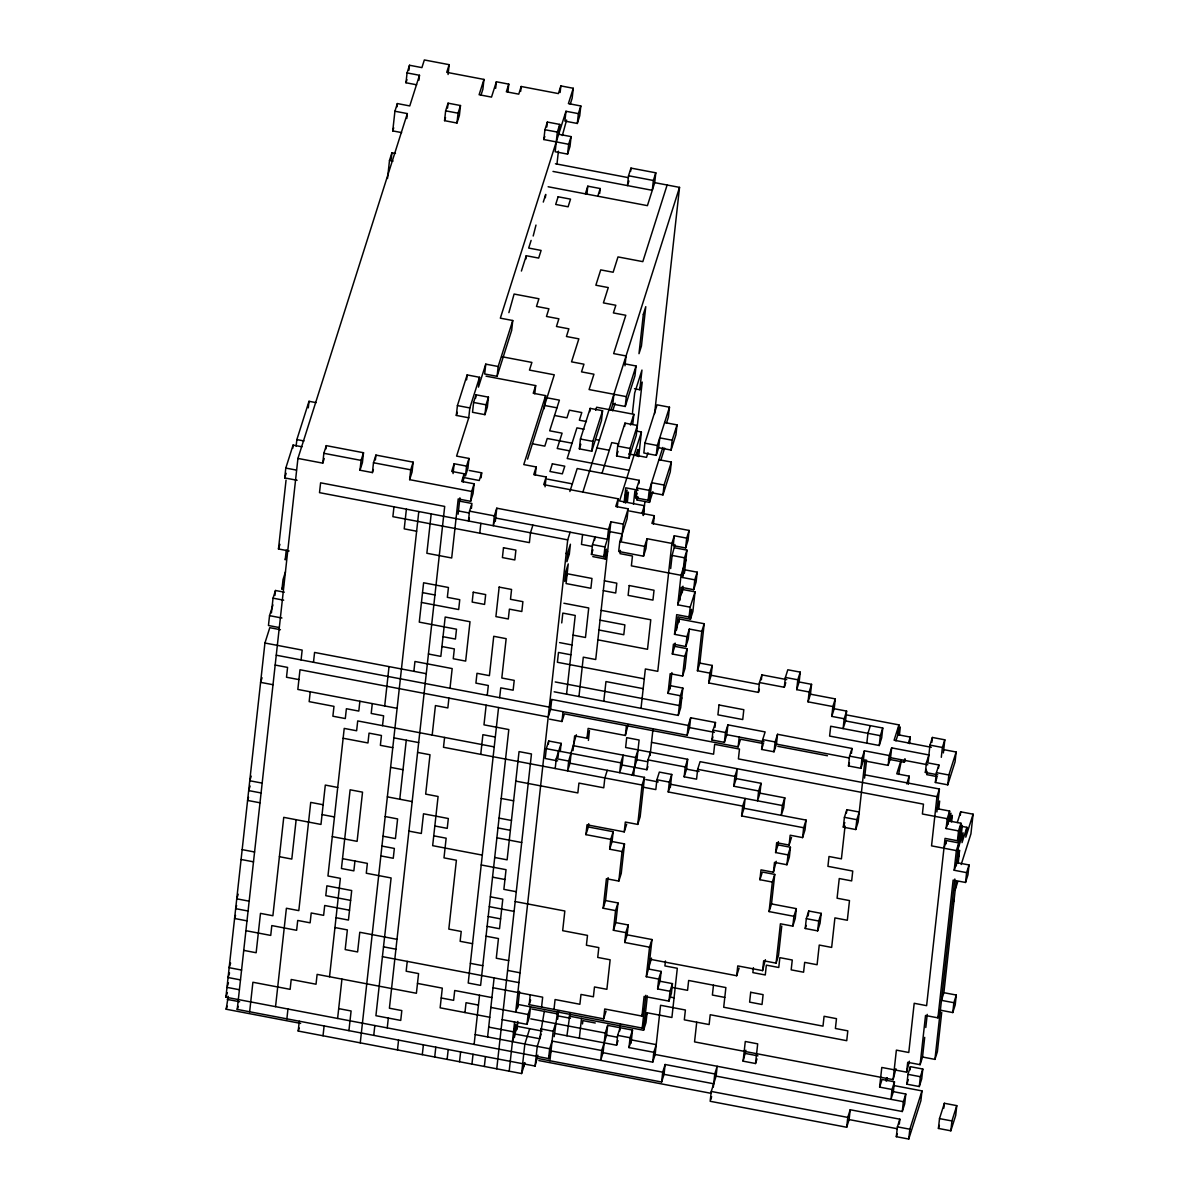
<?xml version="1.0" encoding="UTF-8"?>
<svg xmlns="http://www.w3.org/2000/svg" width="1199" height="1199" viewBox="0 0 1199 1199"><rect width="100%" height="100%" fill="white"/><g stroke="black" fill="none" stroke-linecap="round" stroke-linejoin="round"><path stroke-width="1.5" d="M899.31 1124.107L899.85 1119.192L850.196 1109.749L849.117 1119.581L846.689 1127.255L710.168 1101.282L711.262 1091.45L716.118 1076.117L717.197 1066.286L714.769 1073.944L665.13 1064.502L662.702 1072.161L551.015 1050.924L548.572 1058.582L225.907 997.208L264.934 643.009L269.79 627.677L280.431 629.7M300.634 1023.391L226.176 1009.228L228.23 996.324M272.937 604.94L269.535 615.657L268.456 625.503L279.082 627.527M297.112 480.274L284.703 477.921L285.797 468.075L293.081 445.084L301.953 446.777M271.424 612.914L273.042 598.166L275.485 590.493L284.343 592.186M289.109 550.985L278.468 548.962L286.051 480.095M274.931 595.423L275.485 590.493M292.721 448.366L293.081 445.084M296.138 446.163L296.857 439.598L309.012 401.29L316.116 402.639M286.291 550.011L285.197 559.843L286.171 556.786M537.871 1055.12L535.084 1066.061L237.237 1009.408L297.937 458.423L407.33 113.59L394.921 111.237L392.747 130.901L401.62 132.594M308.293 407.84L309.012 401.29M249.647 1011.776L252.899 982.251L290.128 989.34L291.207 979.493L316.026 984.214L317.121 974.382L416.398 993.267L418.571 973.588L406.161 971.22L407.24 961.388M301.084 659.93L302.163 650.083L264.934 643.009M297.937 458.423L322.756 463.144L323.85 453.297L326.278 445.638L363.507 452.727L362.428 462.559L360 470.218L372.409 472.586L373.369 469.513M325.918 448.921L326.278 445.638M275.545 1006.65L286.396 908.257L298.806 910.626L310.721 802.401L323.13 804.754M296.153 819.711L291.807 859.069L279.397 856.7M310.241 691.808L309.162 701.64L333.981 706.361L332.887 716.208L345.297 718.561L346.391 708.729L358.801 711.082L359.88 701.25M313.494 662.283L314.573 652.451L426.274 673.688M286.876 1018.85L287.955 1009.018M387.517 178.471L389.495 160.426L391.923 152.768L395.475 153.442M391.204 159.317L391.923 152.768M396.989 106.846L397.349 103.564L409.758 105.932L419.485 75.282L407.075 72.914L405.981 82.761L416.623 84.784M524.997 1062.809L521.595 1073.54L298.206 1031.05L299.285 1021.218M360 470.218L361.079 460.386L363.507 452.727M408.964 70.171L409.503 65.256L421.913 67.609L424.341 59.95L449.16 64.671L448.081 74.503M406.791 118.506L407.33 113.59M372.409 472.586L373.488 462.739L375.916 455.08L413.145 462.155L412.066 472.001L409.638 479.66L471.687 491.47L474.115 483.797L461.705 481.443L464.133 473.785L451.723 471.417L454.151 463.758L466.561 466.111L469.004 458.453L456.594 456.1L468.749 417.777L469.828 407.945L479.555 377.295L467.145 374.927L457.418 405.577L456.324 415.424L468.749 417.777M375.377 459.996L375.916 455.08M418.946 80.198L419.485 75.282M323.026 1035.771L324.105 1025.939M329.53 976.735L340.366 878.342L327.956 875.989L344.218 728.407L356.628 730.761L357.707 720.929L494.228 746.887M337.608 1018.461L341.94 979.103M354.949 861.032L353.855 870.864L341.445 868.511L350.123 789.796L362.533 792.149L357.107 841.353L332.288 836.632M372.29 703.603L371.21 713.45L383.62 715.803L382.526 725.65M393.976 506.817L392.882 516.664L529.403 542.622L530.483 532.791L532.911 525.117M444.559 120.664L445.638 110.833L448.066 103.174L460.491 105.527L459.397 115.374L456.969 123.032L444.559 120.664L445.533 117.607M447.527 108.09L448.066 103.174M348.924 1030.66L351.097 1010.982L338.688 1008.614M384.699 705.971L389.031 666.614M406.386 509.185L404.213 528.864L416.623 531.217M409.638 479.66L410.717 469.828L413.145 462.155M456.969 123.032L458.048 113.186L460.491 105.527M360.255 1042.86L418.796 511.538M373.743 1035.381L374.837 1025.535M399.762 799.238L406.266 740.203M413.865 671.335L414.944 661.488L452.173 668.577L450 688.256M431.205 513.906L426.859 553.264L451.693 557.985L458.198 498.949L470.608 501.302L473.035 493.643L474.115 483.797M449.16 64.671L446.732 72.33L483.961 79.419L482.882 89.251L480.934 95.38M387.247 1027.903L388.326 1018.056M453.072 473.59L454.151 463.758M495.652 88.336L496.371 81.772L508.781 84.14L507.881 92.338M466.591 379.843L467.145 374.927M397.483 1049.934L398.563 1040.103M432.18 735.092L435.432 705.567L447.841 707.935L448.921 698.088M458.093 514.236L459.906 497.84M463.234 481.983L464.133 473.785M466.561 466.111L465.482 475.958L467.91 468.299L469.004 458.453M473.605 402.459L472.526 412.291L484.936 414.659L487.364 406.986L488.443 397.154L476.033 394.786L473.605 402.459L486.015 404.812L488.443 397.154M475.673 398.068L476.033 394.786M479.555 377.295L478.461 387.127L485.76 364.136L498.17 366.504L512.752 320.523L500.343 318.155L565.973 111.267L578.383 113.62L580.811 105.962L568.401 103.594L573.272 88.276L560.862 85.908L558.419 93.582L521.19 86.493L518.762 94.151L506.353 91.798L508.781 84.14M444.589 737.445L443.495 747.277L642.064 785.045L644.492 777.387L570.035 763.223L567.607 770.882L568.686 761.05L576.344 734.777M459.532 501.122L471.941 503.475L469.513 511.149L468.434 520.98L469.409 517.923M470.608 501.302L471.687 491.47M485.76 364.136L484.681 373.983L497.09 376.336L511.673 330.354L512.752 320.523M471.402 508.406L471.762 505.124M484.936 414.659L486.015 404.812M520.651 91.409L521.19 86.493M481.129 477.757L481.668 472.826L469.259 470.473M422.303 1054.655L423.397 1044.824M479.765 533.18L480.844 523.349M497.09 376.336L498.17 366.504M508.886 312.639L514.101 294.04L538.921 298.761L536.493 306.419L548.902 308.787L546.474 316.446L558.884 318.799L556.456 326.473L568.866 328.826L566.438 336.499L578.847 338.852L571.548 361.843L583.958 364.196L581.53 371.87L593.94 374.223L589.084 389.555L626.313 396.629L636.04 365.98L623.63 363.627M434.712 1057.023L435.807 1047.177M608.463 529.448L496.776 508.196L494.333 515.87L493.254 525.702L495.682 518.043L607.383 539.28L608.463 529.448L610.891 521.79L623.3 524.143L628.171 508.811L615.761 506.458L618.189 498.799L543.717 484.636L546.159 476.962L533.75 474.609L536.178 466.951L523.768 464.583L545.635 395.625L533.225 393.257L535.668 385.598L486.015 376.156M495.322 521.325L496.776 508.196M525.896 258.999L526.256 255.717L538.666 258.085L541.109 250.426L528.684 248.058L531.127 240.4M533.195 236.008L535.983 225.067M571.099 136.611L568.656 144.27L543.836 139.549L544.931 129.717L547.358 122.058L559.768 124.411L558.689 134.258L571.099 136.611L570.005 146.458L567.577 154.116L555.167 151.748L557.34 132.07L559.768 124.411M546.819 126.974L547.358 122.058M447.122 1059.376L448.216 1049.545M480.739 754.366L482.897 734.687L495.307 737.04M486.15 705.177L483.976 724.84L508.811 729.562L480.619 985.383L468.209 983.03L498.559 707.53M487.229 695.33L488.323 685.498L475.913 683.13L476.992 673.298L489.402 675.651L493.733 636.294L506.158 638.662L501.811 678.02L514.221 680.373L513.142 690.204L500.732 687.851L499.653 697.683M545.35 197.7L545.71 194.418L543.282 202.076M560.128 92.473L560.862 85.908M556.95 164.308L558.404 151.194M459.532 1061.744L460.626 1051.898M464.957 1012.541L466.036 1002.709L478.446 1005.062M534.754 393.797L535.668 385.598M565.973 111.267L564.894 121.099L577.304 123.467L579.731 115.793L580.811 105.962M566.602 120.005L562.346 135.532M573.272 88.276L572.178 98.108L570.244 104.238M567.577 154.116L568.656 144.27M535.279 475.149L536.178 466.951M471.941 1064.098L473.035 1054.266M474.115 1044.419L479.54 995.23M544.196 408.739L545.635 395.625M577.304 123.467L578.383 113.62M545.065 486.809L546.159 476.962M484.351 1066.466L485.445 1056.619M487.603 1036.94L494.108 977.904M586.896 194.373L587.795 186.175L600.204 188.543L599.665 193.459M496.761 1068.819L531.457 753.961L519.047 751.608L507.117 859.833L494.707 857.48M509.185 1071.187L514.596 1021.983M570.139 532.206L567.712 539.865L515.69 1012.151L518.118 1004.477L642.214 1028.083L647.085 1012.765L671.905 1017.486L677.315 968.282L664.905 965.929L665.445 961.013M514.506 1037.285L515.945 1024.156L513.517 1031.829L488.697 1027.108M517.758 1007.76L519.557 991.363M560.233 751.563L561.132 743.365L548.722 740.997L546.294 748.671L545.215 758.502L557.625 760.87M397.109 708.324L297.832 689.44L299.99 669.761L548.198 716.972L550.641 709.313L551.72 699.467L688.226 725.44L690.669 717.766L715.488 722.487L714.949 727.403M579.357 448.861L580.436 439.029L590.163 408.364L602.572 410.732L601.478 420.564L591.766 451.229L579.357 448.861L580.811 444.259M516.934 1029.611L517.833 1021.413M548.363 744.279L548.722 740.997M561.731 622.925L562.826 613.094L575.235 615.447L566.557 694.161M569.33 554.058L570.409 544.226L567.981 551.885L566.902 561.717L569.33 554.058L565.778 553.383M589.803 411.647L590.163 408.364M521.595 1073.54L524.847 1044.029L529.703 1028.697M527.005 1024.351L528.1 1014.504L530.528 1006.845L529.433 1016.677L527.005 1024.351L502.186 1019.63M606.065 1011.162L603.637 1018.835L529.179 1004.672L530.258 994.825M555.197 768.529L556.276 758.682L561.132 743.365M524.023 1065.881L524.383 1062.599M557.985 757.588L558.704 751.024M549.547 719.145L561.956 721.513L563.05 711.666M582.564 534.559L581.47 544.406L592.111 546.429M591.766 451.229L592.846 441.382L602.572 410.732M627.467 185.59L628.546 175.758L630.974 168.1L655.793 172.806L654.714 182.653L647.415 205.643L548.138 186.759M630.614 171.367L630.974 168.1M535.084 1066.061L537.257 1046.382L541.139 1034.123M541.588 1007.025L542.667 997.193L493.029 987.751M592.801 556.606L605.21 558.959L606.289 549.127L603.861 556.786L591.452 554.433L592.531 544.586L594.974 536.927L594.599 540.209M544.286 1011.386L539.685 1038.724L514.866 1034.003M570.035 763.223L571.114 753.392M573.002 750.649L574.636 735.886L587.045 738.239L589.473 730.581L588.394 740.427M578.967 696.529L583.299 657.172L595.723 659.525L610.891 521.79M610.876 410.238L612.824 404.108L613.903 394.276M548.572 1058.582L549.667 1048.75L552.095 1041.077L601.733 1050.519L606.589 1035.202L607.683 1025.355L632.502 1030.076L631.049 1043.205M553.998 1009.393L555.077 999.546L579.896 1004.267L580.99 994.436L593.4 996.789L594.479 986.957L606.889 989.31L610.141 959.799L597.731 957.431L598.811 947.6L586.401 945.232L587.495 935.4L562.676 930.679L564.834 911L515.195 901.558M603.861 556.786L604.94 546.954L609.811 531.622L622.221 533.975M624.979 365.8L626.058 355.953L613.648 353.6L625.803 315.277L613.393 312.924L615.821 305.265L603.412 302.897L608.268 287.565L595.858 285.212L600.729 269.88L613.139 272.248L617.995 256.916L642.814 261.637L667.124 185.006M549.921 1060.755L553.174 1031.245L555.602 1023.586M616.586 455.95L617.665 446.103L624.964 423.112L637.373 425.48L630.074 448.471L628.995 458.303L616.586 455.95L618.04 451.349M554.163 1036.7L557.67 1010.682M587.045 738.239L588.124 728.407L625.353 735.482L628.156 724.541M557.67 1019.195L558.584 1010.997M612.824 404.108L625.234 406.476L626.313 396.629M624.604 426.394L624.964 423.112M617.275 506.997L618.189 498.799M655.793 172.806L653.365 180.479L652.286 190.311L552.994 171.427M636.04 365.98L634.945 375.827L625.234 406.476M585.921 834.639L588.349 826.98L613.169 831.701L610.741 839.36L585.921 834.639L587 824.807L624.229 831.881L626.672 824.223M632.487 412.726L634.661 393.047L641.96 370.056L639.786 389.735L634.466 388.716M588.349 826.98L588.709 823.698M628.171 508.811L627.077 518.657L619.793 541.648L618.699 551.48L643.518 556.201L645.961 548.543L647.04 538.696L671.86 543.417L674.288 535.758L686.697 538.126L689.125 530.453L651.896 523.378L654.339 515.72L629.505 510.999M624.109 502.576L625.743 487.813L638.153 490.181M632.772 424.161L633.866 414.314L596.622 407.24L595.663 410.298M566.932 1035.786L570.08 1013.035M603.786 701.25L605.96 681.572L643.189 688.646M620.408 550.386L620.048 553.653L632.458 556.021L631.378 565.853L681.017 575.295L685.873 559.978M621.502 540.539L623.3 524.143M625.638 503.115L627.092 490.001L624.649 497.66M627.347 502.006L628.441 492.175L625.998 499.833M637.179 456.07L637.898 449.505L635.95 455.635M633.462 504.165L634.9 491.035M638.692 456.609L641.405 432L636.084 430.996M658.94 459.712L671.35 462.08L670.271 471.911L662.972 494.902L650.562 492.534L648.134 500.208L635.725 497.84L636.804 488.008L639.232 480.334L577.184 468.539L569.885 491.53M652.885 491.65L649.483 502.381L637.074 500.013L637.433 496.746M638.872 483.617L639.232 480.334M579.342 1038.139L581.515 1018.461M666.449 423.172L668.398 417.042L669.477 407.21L657.067 404.842L644.912 443.165L643.833 452.997L656.243 455.365L658.671 447.692L659.765 437.86L672.174 440.213L677.03 424.896L664.621 422.528M582.504 1023.916L582.864 1020.634L595.274 1023.002M643.264 515.525L644.358 505.693L619.538 500.972L641.405 432M643.398 515.345L644.837 502.231M654.594 413.67L679.533 187.374L654.714 182.653M603.157 908.243L605.585 900.569L617.995 902.937L615.567 910.596L603.157 908.243L606.409 878.717L618.819 881.085L621.247 873.412L624.499 843.901L612.089 841.533L609.662 849.207L622.071 851.56L624.499 843.901M609.662 849.207L610.741 839.36M648.134 500.208L649.214 490.361L662.822 447.452M605.585 900.569L608.118 877.623M612.089 841.533L613.169 831.701M620.767 762.834L619.673 772.666L622.101 765.007L623.195 755.16L620.767 762.834L546.294 748.671M643.518 556.201L644.612 546.369L647.04 538.696M649.483 502.381L651.642 482.702L664.051 485.055L671.35 462.08M625.353 735.482L626.448 725.65M656.243 455.365L657.322 445.518L669.477 407.21M653.425 523.918L654.339 515.72M603.637 1018.835L604.716 1008.988L641.96 1016.078L644.388 1008.404M613.393 930.274L615.821 922.616L628.231 924.969L625.803 932.642L613.393 930.274L615.567 910.596M618.819 881.085L622.071 851.56M624.229 831.881L625.323 822.049L637.733 824.402L640.161 816.744L644.492 777.387M601.733 1050.519L600.654 1060.366L603.082 1052.692L605.255 1033.028L607.683 1025.355M615.821 922.616L617.995 902.937M662.972 494.902L664.051 485.055M633.612 775.558L635.605 757.528L638.033 749.855M641.015 708.324L645.362 668.967L657.771 671.335L671.86 543.417M632.083 775.034L636.954 759.701L639.112 740.023L626.702 737.655L625.623 747.502L687.671 759.297L686.592 769.144L684.164 776.802L696.574 779.17L697.653 769.323L700.081 761.665L923.47 804.154L922.391 813.986L947.21 818.707L949.638 811.049L937.228 808.681L939.656 801.022L938.757 809.22M658.671 447.692L671.08 450.06L672.174 440.213M677.03 424.896L675.951 434.727L671.08 450.06M624.724 942.474L627.152 934.815L651.971 939.536L649.543 947.195L624.724 942.474L625.803 932.642M637.733 824.402L642.064 785.045M627.152 934.815L628.231 924.969M554.523 1033.418L616.571 1045.213L617.665 1035.381L620.093 1027.723M622.101 765.007L646.92 769.728L648.015 759.881L650.443 752.223M619.733 1031.005L620.453 1024.441M650.083 755.505L652.975 729.262M670.676 568.551L672.129 555.437L674.917 544.496M674.288 535.758L673.209 545.605L685.618 547.958L688.046 540.299L689.125 530.453M670.301 787.563L671.755 774.449L659.345 772.081L656.902 779.755L655.823 789.586L643.413 787.233M628.98 1047.581L631.423 1039.923L656.243 1044.644L653.8 1052.302L628.98 1047.581L630.074 1037.735L632.502 1030.076M668.008 693.367L670.436 685.708L682.845 688.076L680.418 695.735L668.008 693.367L670.181 673.688L682.591 676.056L685.019 668.398L687.192 648.719L674.782 646.351L672.339 654.01L684.764 656.378L687.192 648.719M672.339 654.01L673.433 644.178L685.843 646.531L688.271 638.872L689.35 629.04L701.76 631.393L704.203 623.735L679.383 619.014L674.512 634.331L686.922 636.699L689.35 629.04M674.512 634.331L676.686 614.652L689.095 617.02L691.523 609.362L690.444 619.194L678.034 616.841L676.581 629.955M677.765 604.821L682.621 589.488L695.045 591.856L690.174 607.174L677.765 604.821L681.017 575.295M670.076 688.99L671.89 672.594M674.782 646.351L675.142 643.069M679.833 600.429L681.287 587.315L693.696 589.683L696.124 582.01L697.204 572.178L684.794 569.81L682.366 577.483L694.776 579.836L697.204 572.178M682.366 577.483L684.539 557.805L686.967 550.131L674.557 547.778M685.618 547.958L686.697 538.126M679.009 622.296L679.383 619.014M682.261 592.771L682.995 586.206M684.434 573.092L686.967 550.131M641.96 1016.078L644.118 996.399L668.937 1001.12L671.38 993.446L672.459 983.615L660.049 981.247L657.622 988.92L670.031 991.273L672.459 983.615M651.971 939.536L648.719 969.047L661.129 971.415L658.701 979.073L646.291 976.72L649.543 947.195M642.214 1028.083L645.826 995.29M744.039 808.291L806.088 820.086L803.66 827.745L741.611 815.949L744.039 808.291L745.134 798.444L742.691 806.103L668.233 791.954L669.312 782.108L671.755 774.449M569.105 1016.108L643.563 1030.256L647.355 995.829M651.507 958.106L646.291 976.72M554.148 691.808L678.259 715.413L680.418 695.735M682.591 676.056L684.764 656.378M685.843 646.531L686.922 636.699M689.095 617.02L690.174 607.174M647.085 1012.765L645.991 1022.597L643.563 1030.256M682.845 688.076L680.687 707.74L678.259 715.413M693.696 589.683L694.776 579.836M695.045 591.856L692.872 611.535L690.444 619.194M657.622 988.92L658.701 979.073M660.049 981.247L661.129 971.415M550.641 709.313L687.147 735.272L688.226 725.44M603.082 1052.692L652.721 1062.134L653.8 1052.302M684.164 776.802L685.243 766.97L687.671 759.297M687.147 735.272L689.575 727.613L690.669 717.766M652.721 1062.134L655.149 1054.476L660.574 1005.287L685.393 1010.008L684.314 1019.839L709.134 1024.56L710.213 1014.729L846.734 1040.687L847.813 1030.855L835.403 1028.487L836.482 1018.655L824.073 1016.287L822.994 1026.134L723.701 1007.25L725.875 987.571L688.646 980.482L687.567 990.329L671.605 987.287M697.428 670.751L699.856 663.092L712.266 665.445L709.838 673.119L697.428 670.751L701.76 631.393M699.856 663.092L704.203 623.735M668.937 1001.12L670.031 991.273M537.512 1058.402L661.623 1082.008L662.702 1072.161M661.623 1082.008L664.051 1074.334L665.13 1064.502M759.372 689.32L758.397 692.393L708.759 682.95L709.838 673.119M708.759 682.95L711.187 675.292L712.266 665.445M851.455 753.377L851.994 748.461L777.537 734.298L776.457 744.129L774.014 751.788L761.605 749.435L762.699 739.588L765.127 731.93L727.898 724.855L726.804 734.687L724.376 742.361L711.966 739.993L713.045 730.161L715.488 722.487M724.376 742.361L725.47 732.514L727.898 724.855M696.724 1022.207L694.551 1041.886L893.12 1079.64L895.908 1068.699M733.803 786.244L734.882 776.412L737.31 768.739L736.231 778.586L733.803 786.244L758.622 790.965L761.05 783.307L736.231 778.586M561.956 721.513L564.384 713.84L738.134 746.887L739.213 737.055M713.465 985.203L712.386 995.05L724.796 997.403M741.611 815.949L742.691 806.103M713.33 1087.058L714.769 1073.944M758.397 692.393L759.477 682.546L761.92 674.887L786.739 679.608M761.365 679.803L761.92 674.887M649.798 959.215L736.681 975.731L737.76 965.899L762.579 970.62L765.382 959.68M758.622 790.965L757.543 800.812L759.971 793.139L761.05 783.307M759.926 879.706L762.354 872.048L774.764 874.401L772.336 882.059L759.926 879.706L761.005 869.86L773.415 872.228L776.218 861.287M774.014 751.788L775.109 741.956L777.537 734.298M743.11 1061.16L745.283 1041.481L757.693 1043.849L755.52 1063.528L743.11 1061.16L745.898 1050.219M753.407 967.683L752.867 972.614L765.277 974.967L766.356 965.135L778.765 967.488L779.86 957.656L792.269 960.009L791.175 969.856L803.585 972.209L804.679 962.377L817.089 964.73L819.247 945.052L831.656 947.42L834.909 917.894L847.333 920.262L849.491 900.584L837.082 898.216L839.255 878.537L851.665 880.905L852.744 871.059L827.924 866.337L829.004 856.506L841.413 858.859L845.04 826.066M759.477 682.546L784.296 687.267L785.39 677.435L787.818 669.776L800.228 672.129L799.148 681.976L796.706 689.635L809.13 691.988L811.558 684.329L799.148 681.976M762.579 970.62L763.673 960.774L776.083 963.142L778.511 955.468L781.763 925.958M769.084 911.585L771.512 903.926L796.331 908.647L793.903 916.306L769.084 911.585L772.336 882.059M773.415 872.228L774.509 862.381L786.919 864.749L789.347 857.09L790.426 847.243L778.016 844.89L775.588 852.549L787.998 854.902L790.426 847.243M775.588 852.549L776.667 842.702L789.092 845.07L791.52 837.412M771.512 903.926L774.764 874.401M778.016 844.89L778.376 841.608M784.79 797.86L782.362 805.533L781.268 815.365L783.711 807.706L784.79 797.86L759.971 793.139M796.706 689.635L797.8 679.788L800.228 672.129M776.083 963.142L780.414 923.785L792.824 926.138L795.252 918.479L796.331 908.647M786.919 864.749L787.998 854.902M789.092 845.07L790.171 835.223L802.581 837.591L805.009 829.933L806.088 820.086M808.036 701.835L810.464 694.176L835.283 698.897L832.855 706.556L808.036 701.835L809.13 691.988M810.464 694.176L811.558 684.329M792.824 926.138L793.903 916.306M802.581 837.591L803.66 827.745M805.233 928.506L806.313 918.659L808.755 911L821.165 913.353L820.071 923.2L817.643 930.859L805.233 928.506L806.208 925.433M808.201 915.916L808.755 911M831.776 716.388L834.204 708.729L846.614 711.097L844.186 718.756L831.776 716.388L832.855 706.556M834.204 708.729L835.283 698.897M817.643 930.859L818.722 921.027L821.165 913.353M844.186 718.756L843.107 728.587L845.535 720.929L846.614 711.097M937.783 774.824L925.373 772.456L926.452 762.624L928.895 754.95L891.666 747.876L889.223 755.535L864.404 750.814L863.325 760.661L860.897 768.319L848.487 765.951L849.566 756.119L851.994 748.461M843.332 827.175L844.411 817.328L846.839 809.67L859.248 812.023L856.82 819.696L855.741 829.528L843.332 827.175L844.785 822.574M846.479 812.952L846.839 809.67M860.897 768.319L861.976 758.472L864.404 750.814M865.034 759.552L858.169 821.87L855.741 829.528M866.832 743.155L867.926 733.308L870.354 725.65M864.569 778.121L866.562 760.091M880.336 735.676L830.697 726.234L829.603 736.066L879.242 745.508L880.336 735.676L882.764 728.018L845.535 720.929M882.764 728.018L881.685 737.85L879.242 745.508M846.689 1127.255L847.768 1117.408L850.196 1109.749M863.325 760.661L888.144 765.382L889.223 755.535M888.144 765.382L890.572 757.708L891.666 747.876M845.76 714.769L898.95 724.885L897.871 734.717L910.281 737.085L909.561 743.65M899.4 735.257L900.299 727.059L895.923 740.847M901.438 760.121L898.591 774.449M888.369 759.222L904.331 762.249L904.69 758.967M908.257 784.371L909.172 776.158L896.762 773.805L901.138 760.016M879.616 1087.118L882.059 1079.46L894.469 1081.828L892.026 1089.486L879.616 1087.118L881.79 1067.455L906.609 1072.161L909.397 1061.22M886.631 1081.078L886.99 1077.796M892.026 1089.486L890.947 1099.318L893.375 1091.66L894.469 1081.828M893.12 1079.64L896.372 1050.129L908.782 1052.497L914.193 1003.293L926.617 1005.661L945.037 838.386L957.446 840.754L962.317 825.422L961.223 835.268L956.367 850.586L954.194 870.264L966.604 872.632L969.032 864.959L956.622 862.606M927.082 771.347L926.722 774.629L937.363 776.652M928.161 761.515L929.974 745.119L932.402 737.46L944.812 739.813L943.373 752.927M931.863 742.376L932.402 737.46M893.615 1085.5L921.971 1090.895L920.892 1100.742L908.737 1139.05L896.327 1136.697L897.407 1126.85L899.85 1119.192M943.733 749.645L956.143 752.013L955.063 761.845L947.765 784.835L935.355 782.482L936.434 772.636L938.877 764.977L926.452 762.624M938.502 768.259L938.877 764.977M716.118 1076.117L902.277 1111.518L903.357 1101.686L905.785 1094.028L893.375 1091.66M906.609 1072.161L907.703 1062.329L920.113 1064.682L922.541 1057.023L924.699 1037.345M864.929 774.854L939.402 789.002L936.959 796.676L931.548 845.865L956.367 850.586M941.305 757.318L942.384 747.472L944.812 739.813M905.785 1094.028L904.705 1103.859L902.277 1111.518M906.879 1084.181L907.958 1074.349L910.386 1066.675L922.795 1069.043L921.716 1078.875L919.288 1086.549L906.879 1084.181L908.332 1079.58M936.869 811.963L939.402 789.002M910.026 1069.958L910.386 1066.675M908.737 1139.05L909.831 1129.218L921.971 1090.895M947.765 784.835L948.844 775.004L956.143 752.013M920.113 1064.682L925.523 1015.493L937.933 1017.861L940.361 1010.187L952.77 1012.556L955.213 1004.882L956.292 995.05L943.883 992.682L941.455 1000.356L953.864 1002.709L956.292 995.05M948.559 820.88L960.969 823.248L958.526 830.907L946.116 828.554L947.21 818.707M919.288 1086.549L920.367 1076.702L922.795 1069.043M925.793 1027.513L927.232 1014.384M946.026 843.841L946.386 840.559L958.795 842.927M948.199 824.163L949.638 811.049M950.088 821.42L950.987 813.222L946.116 828.554M951.601 821.959L952.336 815.395L950.387 821.525M937.933 1017.861L953.115 880.111L965.525 882.464L967.953 874.805L969.032 864.959M957.446 840.754L958.526 830.907M960.324 815.095L960.684 811.813L973.093 814.181L970.92 833.86L961.193 864.509M922.541 1057.023L934.95 1059.391L954.824 879.002M956.262 865.888L960.969 823.248M941.71 1012.361L937.378 1051.718L934.95 1059.391M943.883 992.682L956.173 881.175M958.151 863.43L959.59 850.316L958.136 854.917M961.568 826.306L966.889 827.325L965.794 837.157L973.093 814.181M938.427 1128.439L939.506 1118.607L944.362 1103.275L956.772 1105.643L955.693 1115.475L950.837 1130.807L938.427 1128.439L939.402 1125.381M965.525 882.464L966.604 872.632M952.77 1012.556L953.864 1002.709M943.823 1108.206L944.362 1103.275M950.837 1130.807L951.916 1120.96L956.772 1105.643M394.921 111.237L397.349 103.564M407.075 72.914L409.503 65.256M405.981 82.761L406.956 79.689M392.747 130.901L393.722 127.843M284.703 477.921L286.171 473.32M278.468 548.962L279.922 544.361M285.467 571.863L283.039 579.522L281.945 589.368L283.414 584.767M322.756 463.144L324.225 458.543M262.056 677.765L260.603 682.366L273.012 684.719M250.246 779.215L251.22 776.158M249.152 789.062L250.126 785.989M248.568 797.365L247.593 800.437L260.003 802.79M483.961 79.419L479.105 94.736L491.515 97.104L496.371 81.772M238.211 894.229L236.743 898.815L249.152 901.183M236.638 905.59L235.663 908.662L248.073 911.015M235.559 915.436L234.584 918.494L246.994 920.862M230.613 963.097L229.159 967.698L241.569 970.051M229.534 972.944L228.08 977.53L240.489 979.898M227.48 985.848L228.454 982.775M225.907 997.208L227.36 992.622M226.176 1009.228L227.151 1006.171M237.237 1009.408L238.211 1006.351M456.324 415.424L457.299 412.351M543.836 139.549L544.811 136.491M521.4 271.049L526.256 255.717M298.206 1031.05L299.18 1027.993M481.668 472.826L479.24 480.499L463.279 477.457M585.367 193.833L587.795 186.175M597.776 196.201L600.204 188.543M527.545 459.097L554.283 374.807L529.463 370.086L531.891 362.428L501.752 356.688M627.946 184.061L628.92 181.004M582.789 492.354L679.533 187.374M612.704 410.882L615.132 403.224M602.003 473.26L611.73 442.611L618.819 443.96M639.786 389.735L642.214 382.076L636.279 435.312L628.995 458.303M630.464 425.046L633.866 414.314M591.452 554.433L592.906 549.831M551.72 699.467L549.292 707.125L276.265 655.209M605.21 558.959L607.638 551.3M647.985 452.757L646.531 457.359L628.801 453.986M635.725 497.84L637.179 493.254M637.074 500.013L638.033 496.956M641.915 513.352L644.358 505.693M660.769 460.356L664.666 448.096M512.438 1041.661L517.294 1026.344L542.113 1031.065M529.179 1004.672L530.632 1000.071M607.264 770.313L604.836 777.971L603.756 787.803L578.937 783.082L577.843 792.929L515.795 781.119M646.92 769.728L647.895 766.656M681.766 697.908L679.338 705.567L555.227 681.961M668.233 791.954L670.661 784.281L782.362 805.533M711.966 739.993L712.94 736.935M616.571 1045.213L618.04 1040.627M738.134 746.887L740.562 739.228L763.613 743.605M761.605 749.435L763.074 744.834M784.296 687.267L785.765 682.681M736.681 975.731L739.109 968.073M710.662 1099.753L711.636 1096.68M848.487 765.951L849.462 762.894M755.52 1063.528L756.974 1058.927M898.95 724.885L894.094 740.218L931.323 747.292M908.332 743.215L910.281 737.085M904.331 762.249L905.305 759.177M906.744 783.831L909.172 776.158M925.373 772.456L926.347 769.398M935.355 782.482L936.809 777.881M943.958 848.233L946.386 840.559M957.282 822.544L960.684 811.813M957.267 851.2L963.112 832.81L962.018 842.642L966.889 827.325M885.716 1080.749L886.69 1077.691M954.194 870.264L959.065 854.947M955.258 889.673L957.686 881.999M952.71 904.106L954.164 899.505M896.327 1136.697L897.302 1133.625M445.638 110.833L458.048 113.186M544.931 129.717L557.34 132.07M628.546 175.758L653.365 180.479M555.437 163.768L628.126 177.602M389.495 160.426L393.047 161.101M546.984 397.798L559.393 400.151L549.682 430.801L562.091 433.169L557.22 448.486L569.63 450.854M544.556 405.457L556.965 407.825M554.538 415.483L566.947 417.837L569.375 410.178L581.785 412.546L579.357 420.205L586.446 421.553M584.018 429.212L576.929 427.863L567.202 458.513L629.25 470.323M457.418 405.577L469.828 407.945M644.912 443.165L657.322 445.518M595.768 439.568L599.32 440.243M580.436 439.029L592.846 441.382M617.665 446.103L630.074 448.471M572.058 443.195L547.239 438.474L544.811 446.133L532.401 443.78M596.892 447.916L609.302 450.269M636.804 488.008L649.214 490.361M547.493 479.15L572.328 483.871M296.857 439.598L303.961 440.947M323.85 453.297L361.079 460.386M373.488 462.739L410.717 469.828M285.797 468.075L296.438 470.098M469.513 511.149L494.333 515.87M458.453 510.954L469.094 512.977M619.793 541.648L644.612 546.369M672.129 555.437L684.539 557.805M567.712 539.865L319.504 492.654L320.598 482.822L444.694 506.428L389.405 1008.224L401.815 1010.577L400.736 1020.424L375.916 1015.703L391.099 877.953L366.28 873.232L367.359 863.385L342.539 858.664M592.531 544.586L604.94 546.954M604.386 580.811L616.796 583.179L615.716 593.01L603.307 590.657M563.905 603.247L588.724 607.968L585.472 637.493L573.062 635.125M601.134 610.336L650.772 619.778L647.52 649.288L597.881 639.846M600.055 620.168L624.874 624.889L623.795 634.736L598.975 630.015M422.528 592.621L434.937 594.974M421.448 602.453L458.677 609.542L459.757 599.695L447.347 597.342L448.441 587.495L423.607 582.774L419.275 622.131L456.504 629.22L455.425 639.052L443.016 636.699M785.39 677.435L797.8 679.788M559.573 642.604L571.983 644.972M711.187 675.292L759.057 684.389M273.042 598.166L283.683 600.189M570.889 654.804L558.479 652.451L557.4 662.283L644.268 678.814M441.936 646.531L454.346 648.899L453.252 658.731L465.662 661.099L470.008 621.741L445.189 617.02L440.842 656.378L428.433 654.01M269.535 615.657L281.945 618.025M929.974 745.119L942.384 747.472M890.572 757.708L927.801 764.797M713.045 730.161L725.47 732.514M762.699 739.588L775.109 741.956M849.566 756.119L861.976 758.472M936.434 772.636L948.844 775.004M689.575 727.613L714.394 732.334M726.804 734.687L764.048 741.776M776.457 744.129L849.147 757.963M777.791 746.303L827.445 755.745M275.171 665.04L287.58 667.408L286.501 677.24L298.911 679.608M651.522 742.376L713.585 754.186L714.664 744.339L739.483 749.06L738.404 758.907L936.959 796.676M573.557 745.718L635.605 757.528M648.015 759.881L685.243 766.97M697.653 769.323L734.882 776.412M636.954 759.701L647.58 761.725M686.592 769.144L699.002 771.497M556.276 758.682L568.686 761.05M656.902 779.755L669.312 782.108M645.841 779.56L658.251 781.928M844.411 817.328L856.82 819.696M393.857 737.85L418.676 742.571M343.139 738.239L367.958 742.96L369.037 733.129L381.447 735.482L380.368 745.328L392.777 747.681M417.597 752.402L430.006 754.756L425.675 794.113L438.085 796.481L432.659 845.67L482.298 855.112M390.604 767.36L403.014 769.713M501.212 798.444L513.622 800.797M337.713 787.443L325.304 785.075L320.972 824.432L283.743 817.358L272.892 915.736L260.483 913.383L256.151 952.74L243.742 950.372M387.352 796.87L412.171 801.591M499.054 818.123L511.463 820.476M249.752 780.759L262.161 783.112M497.96 827.954L510.369 830.322M248.673 790.591L261.082 792.959M385.194 816.549L397.603 818.917L395.43 838.596L383.021 836.228M434.832 825.991L447.242 828.359L448.321 818.512L423.502 813.791L421.329 833.47L408.919 831.117M496.881 837.801L521.7 842.522M322.051 814.601L334.461 816.954M433.738 835.838L446.148 838.191L443.99 857.87L456.399 860.238L448.816 929.105L461.225 931.473L460.131 941.305L472.541 943.673M806.313 918.659L818.722 921.027M381.941 846.074L394.351 848.427L393.257 858.274L380.847 855.906M481.219 864.959L506.038 869.68L503.865 889.358L516.274 891.711M492.549 877.158L504.959 879.511M242.168 849.626L254.578 851.994M490.376 896.837L502.786 899.19L499.533 928.715L487.124 926.347M241.089 859.473L253.499 861.826M489.297 906.669L514.116 911.39M488.203 916.516L500.612 918.869M350.618 900.389L325.783 895.668L326.877 885.821L351.697 890.542L348.444 920.068L336.035 917.7M349.523 910.221L324.704 905.5L323.625 915.347L311.215 912.979L310.121 922.825L297.712 920.457L296.633 930.304L271.813 925.583L270.734 935.415L245.9 930.694M486.045 936.194L498.454 938.547L496.281 958.226L508.691 960.594M334.941 927.546L347.365 929.899L345.192 949.578L357.602 951.946L359.775 932.267L397.004 939.342M670.526 997.133L674.063 997.808M383.5 946.82L395.91 949.188M470.383 963.352L482.792 965.705M507.612 970.426L520.021 972.794M382.421 956.667L518.942 982.625M907.958 1074.349L920.367 1076.702M417.477 983.42L442.311 988.141L440.138 1007.819L489.777 1017.262M491.95 997.583L454.721 990.509L453.627 1000.341L441.217 997.988M531.876 1009.018L556.696 1013.74M558.045 1015.913L570.454 1018.281M745.538 1053.501L757.948 1055.854M490.856 1007.43L528.1 1014.504M530.782 1018.865L605.255 1033.028M617.665 1035.381L630.074 1037.735M606.589 1035.202L617.23 1037.225M540.764 1028.877L553.174 1031.245M655.149 1054.476L903.357 1101.686M939.506 1118.607L951.916 1120.96M226.986 987.376L239.41 989.73M475.194 1034.587L549.667 1048.75M664.051 1074.334L713.69 1083.776M227.255 999.396L239.665 1001.75M711.262 1091.45L847.768 1117.408M897.407 1126.85L909.831 1129.218M538.861 1060.575L710.827 1093.278M849.117 1119.581L896.987 1128.694M473.26 592.216L472.166 602.063L484.576 604.416L485.67 594.584L473.26 592.216M499.159 587.105L495.906 616.616L508.316 618.984L509.395 609.137L521.82 611.505L522.899 601.658L510.489 599.305L511.568 589.458L499.159 587.105M503.49 547.748L502.411 557.58L514.821 559.948L515.9 550.101L503.49 547.748M565.808 571.563L564.729 581.395L567.157 573.736L591.976 578.458L590.897 588.289L566.078 583.568L568.236 563.905L565.808 571.563M643.338 314.333L638.992 353.69L641.435 346.031L645.766 306.674L643.338 314.333M629.205 585.532L628.126 595.378L652.945 600.099L654.025 590.253L629.205 585.532M718.995 704.982L717.916 714.829L742.736 719.55L743.815 709.703L718.995 704.982M750.694 992.292L749.615 1002.124L762.024 1004.492L763.104 994.645L750.694 992.292M558.12 196.786L555.692 204.444L568.101 206.798L570.529 199.139L558.12 196.786M552.364 463.818L549.936 471.477L562.346 473.845L564.774 466.186L552.364 463.818"/></g></svg>
